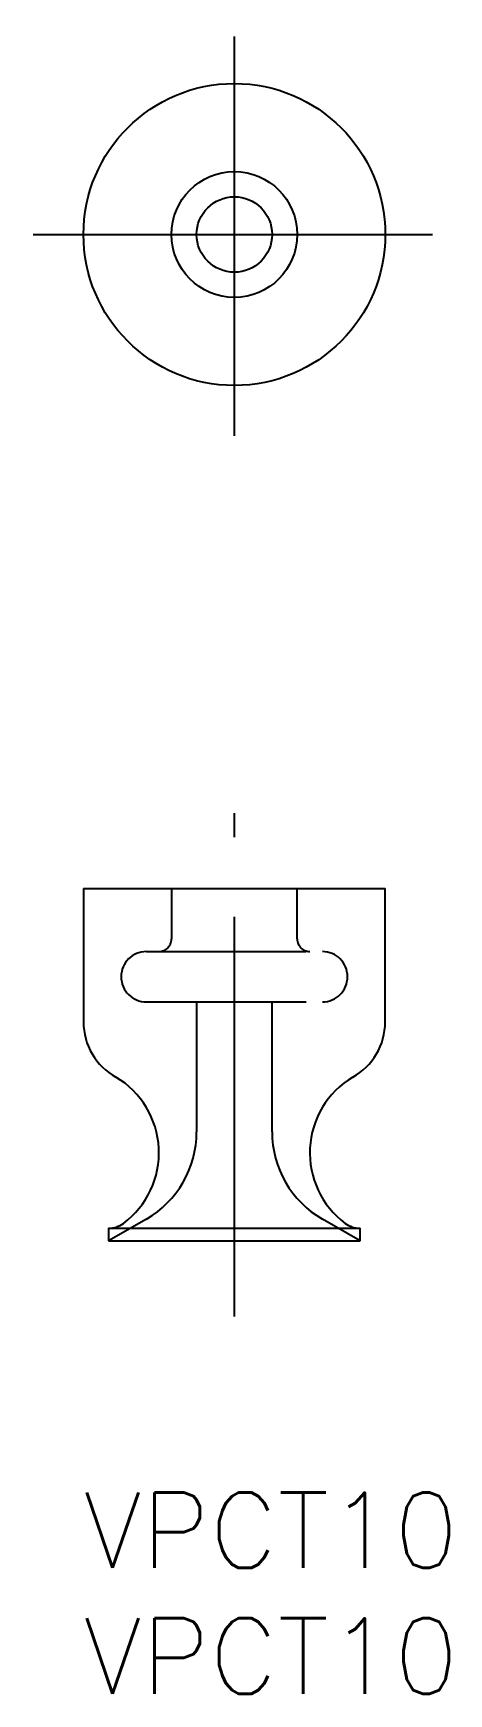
# Model space of a CAD drawing. Extents: x -2 to 14.5, y -8 to 58.
import ezdxf

# ---------------------------------------------------------------- set-up
doc = ezdxf.new("R2010")
doc.units = 0
doc.header["$LTSCALE"] = 0.5
doc.linetypes.add('CENTER', pattern=[50.8, 31.75, -6.35, 6.35, -6.35])
doc.linetypes.add('DASHED', pattern=[19.05, 12.7, -6.35])
for name, color, linetype in [('MSM_CENTER', 1, 'CENTER'), ('MSM_CONTINUOUS', 7, 'CONTINUOUS'), ('MSM_DASHED', 4, 'DASHED'), ('MSM_PART_NUMBER', 7, 'CONTINUOUS')]:
    doc.layers.add(name, color=color, linetype=linetype)
doc.styles.get("Standard").update_dxf_attribs({"font": 'txt.shx', "height": 3, "bigfont": 'bigfont.shx'})

msp = doc.modelspace()

# ---------------------------------------------------------------- linework, layer by layer
at = {"layer": 'MSM_CENTER'}
for p, q in [((6, 42), (6, 58)), ((-2, 50), (14, 50)), ((6, 7), (6, 27))]:
    msp.add_line(p, q, dxfattribs=at)
at = {"layer": 'MSM_CONTINUOUS'}
for p, q in [((0, 24), (0, 18.7)), ((0, 24), (12, 24)), ((12, 18.7), (12, 24)), ((1, 10.5), (1, 10)), ((1, 10.5), (11, 10.5)), ((1, 10), (11, 10)), ((11, 10), (11, 10.5))]:
    msp.add_line(p, q, dxfattribs=at)
for radius in [6, 2.5, 1.5]:
    msp.add_circle((6, 50), radius, dxfattribs=at)
for centre, radius, start, end in [((2.5, 18.7), 2.5, 180, 241.12541), ((9.5, 18.7), 2.5, 298.87459, 0), ((-0.5, 13.505), 3.5, 306.68586, 59.18835), ((12.5, 13.505), 3.5, 120.81165, 233.31414), ((0.994, 11.5), 1, 270.36833, 306.68586), ((11.006, 11.5), 1, 233.31414, 269.63167)]:
    msp.add_arc(centre, radius, start, end, dxfattribs=at)
at = {"layer": 'MSM_DASHED'}
for p, q in [((3.5, 24), (3.5, 22)), ((8.5, 22), (8.5, 24)), ((2.5, 21.5), (9.5, 21.5)), ((2.5, 19.5), (9.5, 19.5)), ((4.5, 19.5), (4.5, 14.33)), ((7.5, 14.33), (7.5, 19.5)), ((2.5, 10.866), (1, 10)), ((11, 10), (9.5, 10.866))]:
    msp.add_line(p, q, dxfattribs=at)
for centre, radius, start, end in [((3, 22), 0.5, 270, 0), ((9, 22), 0.5, 180, 270), ((2.5, 20.5), 1, 90.00472, 269.99528), ((9.5, 20.5), 1, 270.00472, 89.99528), ((0.5, 14.33), 4, 300, 0), ((11.5, 14.33), 4, 180, 240)]:
    msp.add_arc(centre, radius, start, end, dxfattribs=at)

# ---------------------------------------------------------------- texts
at = {"layer": 'MSM_PART_NUMBER'}
for p in [(0, -3), (0, -8)]:
    msp.add_text('VPCT10', height=3, dxfattribs=at).set_placement(p)

doc.saveas('drawing.dxf')
